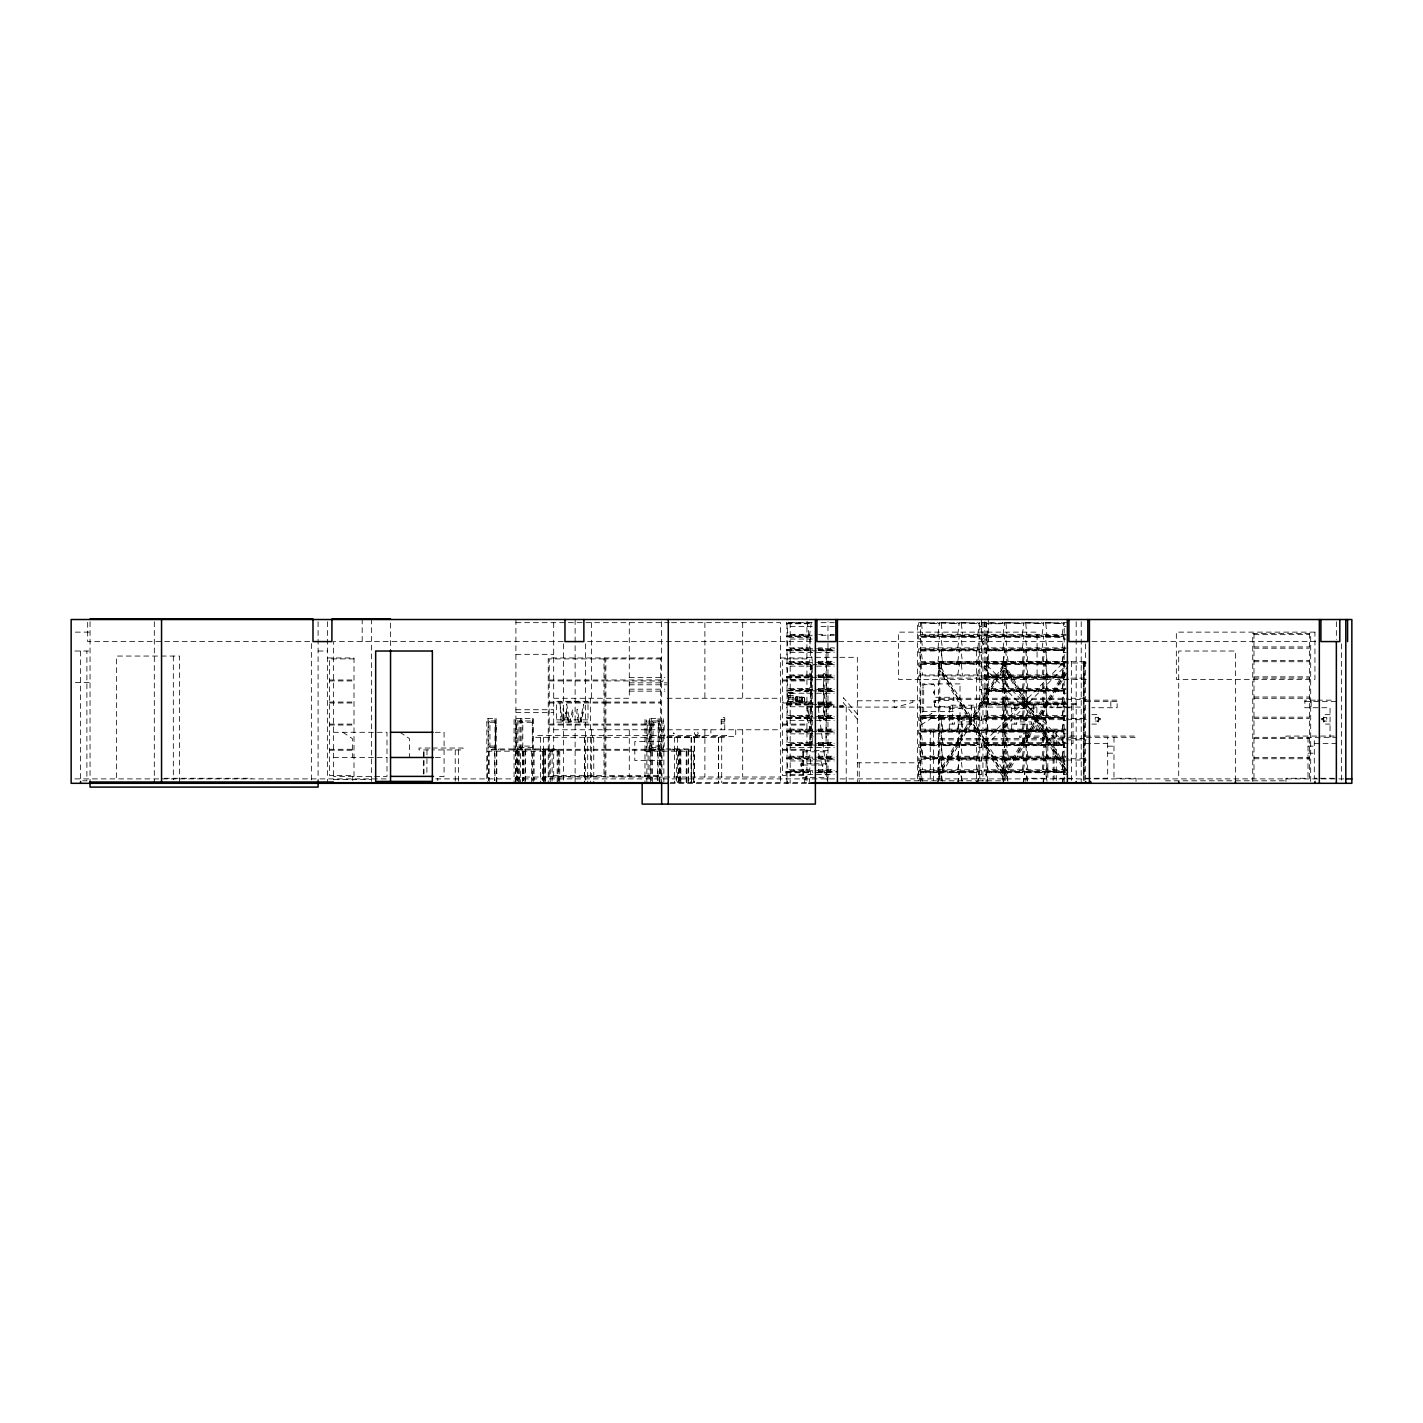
<?xml version="1.0" encoding="UTF-8"?>
<svg xmlns="http://www.w3.org/2000/svg" width="1423" height="1423" viewBox="0 0 1423 1423"><rect width="100%" height="100%" fill="white"/><g stroke="black" fill="none" stroke-linecap="round" stroke-linejoin="round"><path stroke-width="0.75" stroke-dasharray="5 3.75" d="M920.574 774.503L918.689 774.503L918.689 769.772L981.692 769.772L981.692 770.715L918.689 770.715M979.789 760.949L981.692 760.949L981.692 757.178L918.689 757.178M979.789 747.413L981.692 747.413L981.692 743.624L918.689 743.624M920.574 733.859L918.689 733.859L918.689 729.145L981.692 729.145L981.692 730.088L918.689 730.088M979.789 720.323L981.692 720.323L981.692 716.534L918.689 716.534M920.574 679.696L918.689 679.696L918.689 674.964L981.692 674.964L981.692 675.907L918.689 675.907M979.789 666.142L981.692 666.142L981.692 662.371L918.689 662.371M920.574 652.606L918.689 652.606L918.689 647.874L981.692 647.874L981.692 648.817L918.689 648.817M920.574 639.052L918.689 639.052L918.689 634.338L981.692 634.338L981.692 635.281L918.689 635.281M788.2 701.521L788.2 693.019L790.245 692.414L793.234 693.054L793.091 701.557L788.2 701.521L793.002 701.592M792.967 692.681L788.484 692.645M790.227 692.681L791.544 692.716L790.227 692.467M791.846 692.716C796.613 693.517 783.255 692.734 791.348 693.143M811.644 665.199L810.648 745.901L809.705 745.901L810.701 665.199L812.231 665.199L812.231 745.901L811.288 745.901L811.288 665.199M795.546 700.027L796.186 699.244L795.564 700.294M563.544 721.425L566.71 714.595L566.425 711.358L562.352 721.425L559.951 703.513L561.089 721.425L563.721 721.425L564.077 713.563L563.188 708.494L562.547 721.425M568.969 722.101L566.39 709.348L566.674 704.189L570.072 722.101L572.562 709.188L572.971 714.275L571.246 722.101M579.944 722.101L583.59 704.189L583.946 709.348L581.046 722.101M811.288 622.491L809.705 634.338L787.968 634.338L786.403 622.491M810.648 637.291L809.705 647.874L787.968 647.874L786.403 636.028L811.288 636.028L810.648 637.291L787.026 637.291M810.648 650.827L809.705 661.41L787.968 661.41L786.403 649.582L811.288 649.582L810.648 650.827L787.026 650.827M810.648 664.381L809.705 674.964L787.968 674.964L786.403 663.118L811.288 663.118L810.648 664.381L787.026 664.381M786.403 677.295L811.288 677.295L809.705 688.501L787.968 688.501L786.403 676.672L811.288 676.672M811.288 690.208L786.403 690.208L811.288 690.831L809.705 702.055L782.365 702.055M786.403 704.385L811.288 704.385L809.705 715.591L787.968 715.591L786.403 703.745L811.288 703.745M786.403 717.921L811.288 717.921L809.705 729.145L787.968 729.145L786.403 717.299L811.288 717.299M786.403 731.475L811.288 731.475L809.705 742.681L787.968 742.681L786.403 730.835L811.288 730.835M786.403 745.012L811.288 745.012L809.705 756.236L787.968 756.236L786.403 744.389L811.288 744.389M810.648 759.188L809.705 769.772L787.968 769.772L786.403 757.925L811.288 757.925L810.648 759.188L787.026 759.188M809.082 783.308L810.648 771.479L785.763 771.479L787.346 783.308M937.988 634.338L939.554 622.491M937.988 647.874L939.554 636.028L920.983 636.028L922.549 647.874M937.953 661.41L939.536 649.582L920.948 649.582L922.549 661.41M937.953 674.964L939.536 663.118M937.953 729.145L939.554 717.299L920.948 717.299L922.549 729.145M937.953 742.681L939.554 730.835L920.948 730.835L922.549 742.681M937.953 756.236L939.554 744.389L920.948 744.389L922.549 756.236L921.588 745.652L938.931 745.652M937.597 783.308L938.54 772.725L1003.215 664.594L1004.3 665.235L939.589 773.347L938.522 772.707L939.162 771.479M937.988 783.308L939.554 771.479L920.574 771.479M957.768 634.338L959.333 622.491M957.768 647.874L959.333 636.028L940.763 636.028L942.328 647.874M957.768 661.41L959.6 649.582L940.763 649.582L942.577 661.41M957.768 674.964L959.6 663.118M957.768 729.145L959.6 717.299L940.763 717.299L942.328 729.145M958.017 729.145L958.96 718.562M957.768 742.681L959.333 730.835M958.017 742.681L959.6 730.835L940.763 730.835L942.328 742.681M957.768 756.236L959.333 744.389M958.017 756.236L959.6 744.389L940.763 744.389L942.577 756.236M957.768 769.772L959.6 757.925L940.763 757.925L942.328 769.772M958.017 769.772L958.96 759.188L941.386 759.188M957.643 783.308L959.618 771.479L940.639 771.479L942.026 781.191M958.035 783.308L958.995 772.725L941.261 772.725M977.832 634.338L979.398 622.491M977.832 647.874L979.398 636.028L960.81 636.028L962.393 647.874M977.797 661.41L979.398 649.582L960.792 649.582L962.393 661.41M977.797 674.964L979.398 663.118L960.81 663.118M977.797 729.145L979.398 717.299L960.792 717.299L962.393 729.145L961.414 718.562M977.797 742.681L979.398 730.835L960.792 730.835L962.393 742.681M977.797 756.236L979.398 744.389L960.792 744.389L962.393 756.236M977.797 769.772L979.398 757.925L960.792 757.925L962.393 769.772M977.423 783.308L979.006 771.479M977.832 783.308L979.398 771.479L960.418 771.479L961.806 781.191M1003.108 634.338L1004.674 622.491M1003.108 647.874L1004.674 636.028L986.103 636.028M1003.108 661.41L1004.674 649.582M1003.482 661.41L1005.047 649.582L986.103 649.582M1003.108 674.964L1005.047 663.118M1003.482 674.964L1004.425 664.381L986.103 663.741L1005.047 663.741M1003.108 688.501L1004.674 676.672M1003.482 688.501L1005.047 676.672L986.103 676.672M1003.108 702.055L1004.674 690.208M1003.482 702.055L1005.047 690.208L986.103 690.208M1003.108 715.591L1004.674 703.745M1003.482 715.591L1005.047 703.745L986.103 703.745M1003.108 729.145L1004.674 717.299M1003.482 729.145L1005.047 717.299L986.103 717.299M1003.108 742.681L1004.674 730.835M1003.482 742.681L1005.047 730.835L986.103 730.835M1003.108 756.236L1004.674 744.389M1003.482 756.236L1005.047 744.389L986.103 744.389M1003.108 769.772L1004.674 757.925M1003.482 769.772L1005.047 757.925L986.103 757.925M1003.108 783.308L1004.051 772.725L1067.588 666.498M1003.5 783.308L1005.083 771.479L986.103 771.479M1022.408 634.338L1023.973 622.491M1022.408 647.874L1023.973 636.028L1005.385 636.028L1006.968 647.874M1022.408 661.41L1023.973 649.582M1023.528 661.41L1025.111 650.204M1022.408 674.964L1023.973 663.118M1022.408 688.501L1023.973 676.672M1023.528 674.964L1025.165 663.118M1022.408 702.055L1023.973 690.208M1023.528 688.501L1025.111 677.295M1022.408 715.591L1023.973 703.745M1023.528 702.055L1025.165 690.208M1022.408 729.145L1023.973 717.299M1023.528 715.591L1025.165 703.745M1022.408 742.681L1023.973 730.835M1023.528 729.145L1025.111 717.921M1022.408 756.236L1023.973 744.389M1023.528 742.681L1025.111 730.835M1022.408 769.772L1023.973 757.925M1023.528 756.236L1025.111 745.012M1023.528 769.772L1025.111 758.566M1023.155 783.308L1024.738 771.479M1023.564 783.308L1025.129 771.479L1006.15 771.479L1007.537 781.191M1042.187 634.338L1043.753 622.491M1042.187 647.874L1043.753 636.028L1025.165 636.028L1026.748 647.874M1042.187 661.41L1043.753 649.582M1042.187 674.964L1043.753 663.118M1043.308 661.41L1044.891 649.582L1005.385 649.582L1006.968 661.41M1042.187 688.501L1043.753 676.672M1043.308 674.964L1044.891 663.118M1042.187 702.055L1043.753 690.208M1043.308 688.501L1044.891 676.672L1005.385 676.672M1042.187 715.591L1043.753 703.745M1043.308 702.055L1044.891 690.208L1005.385 690.208M1042.187 729.145L1043.753 717.299M1043.308 715.591L1044.891 703.745L1005.385 703.745M1043.308 729.145L1044.891 717.299L1005.385 717.299M1042.187 742.681L1043.753 730.835M1043.308 742.681L1044.891 730.835L1005.385 730.835M1042.187 756.236L1043.753 744.389M1043.308 756.236L1044.891 744.389L1005.385 744.389M1042.187 769.772L1043.753 757.925M1043.308 769.772L1044.891 757.925L1005.385 757.925M1042.934 783.308L1044.518 771.479M1043.344 783.308L1044.909 771.479L1025.93 771.479L1027.317 781.191M1062.234 634.338L1063.817 622.491M1062.234 647.874L1063.817 636.028L1045.229 636.028L1046.812 647.874M1062.234 661.41L1063.817 649.582M1062.607 661.41L1064.191 650.204L1045.229 649.582L1064.191 649.582M1062.234 674.964L1064.191 663.741L1045.229 663.118M1062.607 674.964L1063.55 664.381L1045.229 663.741M1062.234 688.501L1063.817 676.672M1062.607 688.501L1064.191 677.295L1045.229 676.672L1064.191 676.672M1062.234 702.055L1063.817 690.208M1062.607 702.055L1064.191 690.831L1045.229 690.208L1064.191 690.208M1062.234 715.591L1063.817 703.745M1062.607 715.591L1064.191 704.385L1045.229 703.745L1064.191 703.745M1062.234 729.145L1063.817 717.299M1062.607 729.145L1064.191 717.921L1045.229 717.299L1064.191 717.299M1062.234 742.681L1063.817 730.835M1062.607 742.681L1064.191 731.475L1045.229 730.835L1064.191 730.835M1062.234 756.236L1063.817 744.389M1062.607 756.236L1064.191 745.012L1045.229 744.389L1064.191 744.389M1062.234 769.772L1063.817 757.925M1062.607 769.772L1064.191 758.566L1045.229 757.925L1064.191 757.925M1062.234 783.308L1063.817 771.479M1062.643 783.308L1064.208 772.102L1045.229 771.479L1064.208 771.479M578.503 722.101L576.724 714.275L577.169 709.188L579.606 722.101M568.613 722.101L565.927 715.271L566.194 712.034M580.033 722.101L582.79 712.034L581.135 722.101M519.093 747.413L532.309 747.413L532.469 746.079L520.569 746.079L519.093 747.413L519.093 720.945L532.309 720.945L532.469 722.279L520.569 722.279L519.093 720.945M660.539 679.909C662.478 685.939 665.235 675.64 660.539 679.909L605.878 679.998M795.991 698.373L796.418 699.138M495.542 747.413L496.111 722.279L495.542 720.945L488.694 720.945L488.694 747.413L495.542 747.413L495.542 720.945M658.671 747.413L659.24 746.079L653.086 746.079L651.823 747.413L658.671 747.413L658.671 720.945L651.823 720.945L651.823 747.413M534.497 749.921L534.923 748.978M1064.92 673.595L1004.158 776.318L1005.243 776.976L1068.246 670.429M1065.276 672.83L1005.118 773.347L939.34 664.594L938.255 665.235L1002.966 773.347L1004.674 771.479M795.866 698.231L795.795 699.102M515.339 747.413L516.282 746.079L516.282 722.279L515.339 720.945M521.867 747.413L522.81 746.079L522.81 722.279L521.867 720.945M646.238 747.413L647.18 746.079L647.18 722.279L646.238 720.945M649.35 747.413L650.293 746.079L650.293 722.279L649.35 720.945M663.243 747.413L664.185 746.079L664.185 722.279L663.243 720.945M497.979 749.921L498.85 748.978M661.108 749.921L661.98 748.978M488.694 747.413L489.957 746.079L489.957 722.279L488.694 720.945M802.785 763.777C799.975 760.789 799.975 768.687 802.785 765.681M937.668 622.491L936.725 623.434L922.869 622.491M937.668 636.028L936.725 636.97L922.869 636.028M957.448 622.491L956.505 623.434L942.649 622.491M937.668 649.582L936.708 650.524L922.833 649.582M957.448 636.028L956.505 636.97L942.649 636.028M977.512 622.491L976.569 623.434L962.713 622.491M937.668 663.118L936.708 664.061L922.833 663.118M956.505 650.524L957.448 649.582M957.697 649.582L943.591 650.524M958.711 650.827L959.333 649.582M977.512 636.028L976.569 636.97L962.713 636.028M956.505 664.061L957.448 663.118M957.697 663.118L943.591 664.061M958.711 664.381L959.333 663.118M1002.788 622.491L1001.845 623.434L987.989 622.491M977.512 649.582L976.534 650.524L962.677 649.582M1002.788 636.028L1001.845 636.97L987.989 636.028M977.512 663.118L976.534 664.061L962.677 663.118M1022.088 622.491L1021.145 623.434L1007.288 622.491M1001.845 650.524L1002.788 649.582M1003.162 649.582L1002.219 650.524L987.989 649.582M937.668 717.299L936.708 718.241L922.833 717.299M1022.088 636.028L1021.145 636.97L1007.288 636.028M1041.867 622.491L1040.925 623.434L1027.068 622.491M1001.845 664.061L1003.162 663.118M937.668 730.835L936.708 731.778L922.833 730.835M1021.145 650.524L1022.088 649.582M1023.226 649.582L1022.265 650.524L1007.288 649.582M956.505 718.241L957.697 717.299M1041.867 636.028L1040.925 636.97L1027.068 636.028M1001.845 677.615L1002.788 676.672M1003.162 676.672L1002.219 677.615L987.989 676.672M937.668 744.389L936.708 745.332L922.833 744.389M1061.932 622.491L1060.971 623.434L1047.115 622.491M1021.145 664.061L1022.088 663.118M1023.226 663.118L1022.265 664.061L1007.288 663.118M956.505 731.778L957.448 730.835M957.697 730.835L956.754 731.778L942.649 730.835M1040.925 650.524L1041.867 649.582M1043.006 649.582L1042.045 650.524L1027.068 649.582M1001.845 691.151L1002.788 690.208M1003.162 690.208L1002.219 691.151L987.989 690.208M977.512 717.299L976.534 718.241L962.677 717.299M937.668 757.925L936.708 758.868L922.833 757.925M939.554 758.566L937.953 769.772L938.931 759.188L921.588 759.188L920.948 757.925L939.554 757.925L920.948 758.566M1061.932 636.028L1060.971 636.97L1047.115 636.028M1021.145 677.615L1022.088 676.672M1023.226 676.672L1022.265 677.615L1007.288 676.672M956.505 745.332L957.448 744.389M957.697 744.389L943.591 745.332M1040.925 664.061L1041.867 663.118M1043.006 663.118L1042.045 664.061L1027.068 663.118M1001.845 704.705L1002.788 703.745M1003.162 703.745L1002.219 704.705L987.989 703.745M977.512 730.835L976.534 731.778L962.677 730.835M936.334 772.422L937.277 771.479M937.668 771.479L936.725 772.422L922.478 771.479M1060.971 650.524L1061.932 649.582M1062.287 649.582L1061.345 650.524L1047.115 649.582M1021.145 691.151L1022.088 690.208M1023.226 690.208L1022.265 691.151L1007.288 690.208M956.505 758.868L957.697 757.925M1040.925 677.615L1041.867 676.672M1043.006 676.672L1042.045 677.615L1027.068 676.672M1001.845 718.241L1002.788 717.299M1003.162 717.299L988.932 718.241M977.512 744.389L976.534 745.332L962.677 744.389M1060.971 664.061L1062.287 663.118M1021.145 704.705L1022.088 703.745M1023.226 703.745L1022.265 704.705L1007.288 703.745M956.381 772.422L957.732 771.479M985.534 745.901L1063.586 667.867L1063.568 665.199L1060.9 665.199L984.2 741.899L984.2 747.413L986.103 747.413M1040.925 691.151L1041.867 690.208M1043.006 690.208L1042.045 691.151L1027.068 690.208M1001.845 731.778L1002.788 730.835M1003.162 730.835L1002.219 731.778L987.989 730.835M976.534 758.868L977.512 757.925M1060.971 677.615L1061.932 676.672M1062.287 676.672L1061.345 677.615L1047.115 676.672M1021.145 718.241L1022.088 717.299M1023.226 717.299L1022.265 718.241L1007.288 717.299M1040.925 704.705L1041.867 703.745M1043.006 703.745L1042.045 704.705L1027.068 703.745M1001.845 745.332L1002.788 744.389M1003.162 744.389L1002.219 745.332L987.989 744.389M976.16 772.422L977.121 771.479M977.512 771.479L976.569 772.422L962.304 771.479M1060.971 691.151L1061.932 690.208M1062.287 690.208L1061.345 691.151L1047.115 690.208M1021.145 731.778L1022.088 730.835M1023.226 730.835L1022.265 731.778L1007.288 730.835M1040.925 718.241L1041.867 717.299M1043.006 717.299L1042.045 718.241L1027.068 717.299M1001.845 758.868L1002.788 757.925M1002.219 758.868L1003.162 757.925M1060.971 704.705L1061.932 703.745M1061.345 704.705L1062.287 703.745M1021.145 745.332L1022.088 744.389M1023.226 744.389L1022.265 745.332L1007.288 744.389M1040.925 731.778L1041.867 730.835M1043.006 730.835L1042.045 731.778L1027.068 730.835M1001.845 772.422L1002.788 771.479M1003.179 771.479L1002.237 772.422L987.989 771.479M1060.971 718.241L1061.932 717.299M1062.287 717.299L1048.057 718.241M1021.145 758.868L1022.088 757.925M1022.265 758.868L1023.226 757.925M1040.925 745.332L1041.867 744.389M1043.006 744.389L1042.045 745.332L1027.068 744.389M1060.971 731.778L1061.932 730.835M1062.287 730.835L1048.057 731.778M1021.91 772.422L1022.852 771.479M1023.244 771.479L1022.301 772.422L1008.035 771.479M1040.925 758.868L1041.867 757.925M1042.045 758.868L1043.006 757.925M1060.971 745.332L1061.932 744.389M1062.287 744.389L1061.345 745.332L1047.115 744.389M1041.689 772.422L1042.632 771.479M1043.023 771.479L1042.081 772.422L1027.815 771.479M1060.971 758.868L1061.932 757.925M1061.345 758.868L1062.287 757.925M1060.971 772.422L1061.932 771.479M1062.323 771.479L1061.38 772.422L1047.115 771.479M519.11 748.978L517.847 749.921L517.83 718.437M524.393 749.921L525.656 748.978M648.746 749.921L650.009 748.978L689.693 748.978L690.955 749.921M651.876 749.921L653.139 748.978M824.824 719.291L827.973 717.05M920.379 720.607L931.834 713.368L931.834 718.064L920.379 725.321M491.131 749.921L492.696 748.978L554.561 748.978L556.322 749.921M654.26 749.921L655.825 748.978M521.263 749.921L523.024 748.978M809.385 622.491L807.499 623.434L788.289 622.491M809.385 636.028L807.499 636.97L788.289 636.028M809.385 649.582L807.499 650.524L788.289 649.582M809.385 663.118L807.499 664.061L788.289 663.118M809.385 676.672L807.499 677.615L788.289 676.672M809.385 690.208L807.499 691.151L788.289 690.208M809.385 703.745L807.499 704.705L788.289 703.745M807.499 718.241L809.385 717.299M809.385 730.835L807.499 731.778L788.289 730.835M809.385 744.389L807.499 745.332L788.289 744.389M809.385 757.925L807.499 758.868L788.289 757.925M808.762 771.479L806.877 772.422L787.666 771.479M790.583 692.663L789.587 692.734M790.726 692.788L789.676 692.627M813.245 783.13L806.93 783.308L806.93 621.709M515.891 622.669L669.308 622.669M671.531 622.669L780.48 622.669L780.48 783.308M812.231 622.669L787.026 622.669L787.026 783.308M821.053 622.669L834.269 622.669M986.103 622.669L979.789 622.669L979.789 783.308M1067.357 622.669L1064.208 622.669L1064.208 783.308M786.403 623.114L811.288 623.114M920.983 622.491L939.554 623.114M940.763 622.491L959.333 623.114M960.81 622.491L979.398 623.114M1004.674 623.114L986.103 623.114L987.669 634.338M1005.385 622.491L1023.973 623.114M1025.165 622.491L1043.753 623.114M1045.229 622.491L1063.817 623.114M787.026 623.754L810.648 623.754M920.983 623.114L938.931 623.754M940.763 623.114L958.711 623.754M960.81 623.114L978.775 623.754M986.726 623.754L1004.051 623.754M1005.385 623.114L1023.35 623.754M1025.165 623.114L1043.13 623.754M1045.229 623.114L1063.177 623.754M790.174 626.458L812.231 626.458M821.053 626.458L834.269 626.458M920.574 626.458L918.689 626.458L918.689 622.669M979.789 626.458L981.692 626.458L981.692 622.669M986.103 626.458L984.2 626.458L984.2 622.669M1064.208 626.458L1066.094 626.458M75.348 632.132L90.04 632.132M818.527 634.338L822.298 634.338L822.298 635.281M834.269 634.338L830.498 634.338L830.498 635.281M1066.094 634.338L984.2 634.338L984.2 639.052L986.103 639.052M1253.983 634.64L1309.427 634.64M790.174 635.281L812.231 635.281M821.053 635.281L834.269 635.281M984.2 635.281L1066.094 635.281M786.403 636.668L811.288 636.668M920.983 636.668L939.554 636.668M940.763 636.668L959.333 636.668M960.81 636.668L979.398 636.668M1004.674 636.668L986.103 636.668L987.669 647.874M1005.385 636.668L1023.973 636.668M1025.165 636.668L1043.753 636.668M1045.229 636.668L1063.817 636.668M921.606 637.291L938.931 637.291M941.386 637.291L958.711 637.291M961.45 637.291L978.775 637.291M986.726 637.291L1004.051 637.291M1006.025 637.291L1023.35 637.291M1025.805 637.291L1043.13 637.291M1045.852 637.291L1063.177 637.291M790.174 639.052L812.231 639.052M979.789 639.052L981.692 639.052L981.692 634.338M1064.208 639.052L1066.094 639.052M563.188 641.577L333.462 641.577L333.462 779.857M587.628 641.577L812.053 641.577M838.716 641.577L1065.382 641.577M1092.046 641.577L1316.471 641.577M1253.983 646.931L1309.427 646.931M834.269 647.874L830.498 647.874L830.498 648.817M1066.094 647.874L984.2 647.874L984.2 652.606L986.103 652.606M1253.983 648.194L1309.427 648.194M790.174 648.817L834.269 648.817M984.2 648.817L1066.094 648.817M818.332 649.582L835.212 649.582M786.403 650.204L811.288 650.204M818.456 650.204L835.034 650.204M920.948 650.204L939.554 650.204M940.763 650.204L959.6 650.204M960.792 650.204L979.38 649.582M1005.047 650.204L986.103 650.204L987.669 661.41M1005.385 650.204L1044.891 650.204M818.172 650.524L833.327 650.524M74.921 651.023L90.04 651.023M318.094 651.023L327.539 651.023M834.34 650.827L812.853 650.827L812.231 649.582M978.775 650.827L919.952 651.023L919.952 780.8M986.726 650.827L1004.425 650.827M1006.025 650.827L1024.471 650.827M1025.111 649.582L1025.805 650.827L1044.251 650.827M1045.229 650.204L1063.55 650.827M790.174 652.606L834.269 652.606M979.789 652.606L981.692 652.606L981.692 647.874M1064.208 652.606L1066.094 652.606M515.891 654.331L553.689 654.331M806.93 657.319L837.613 657.319M839.801 657.319L857.34 657.319L857.34 782.686M327.539 657.96L354.007 657.96L354.007 776.389M661.642 657.96L548.246 657.96L548.246 782.686M780.48 657.96L806.93 657.96M354.007 658.902L329.424 658.902L329.424 775.446L354.007 775.446M806.93 658.902L782.365 658.902L782.365 775.446L806.93 775.446M1253.983 660.468L1309.427 660.468M818.154 661.41L834.269 661.41M1066.094 661.41L984.2 661.41L984.2 667.867L1062.252 745.901L1063.586 741.899L986.886 665.199L984.2 665.199M1068.282 661.731L938.522 661.731L938.522 780.48M1070.968 661.731L1088.453 661.731M1253.983 661.731L1309.427 661.731M790.174 662.371L834.269 662.371M984.2 662.371L1066.094 662.371M818.332 663.118L835.212 663.118M1086.318 662.993L920.948 663.118L922.549 674.964M786.403 663.741L811.288 663.741M818.456 663.741L835.034 663.741M920.948 663.741L939.554 663.741M940.763 663.118L959.6 663.741M1044.891 663.741L1005.385 663.741L1006.968 674.964M818.172 664.061L833.327 664.061M1002.219 664.061L987.989 663.118M1061.345 664.061L1047.115 663.118M834.34 664.381L812.853 664.381L812.231 663.118M921.588 664.381L938.931 664.381M958.96 664.381L941.386 664.381L942.328 674.964M960.792 663.741L978.775 664.381M1006.025 664.381L1024.471 664.381M1025.165 663.741L1044.251 664.381M1083.721 664.594L1083.721 776.976M790.174 666.142L834.269 666.142M920.574 666.142L918.689 666.142L918.689 661.41L981.692 661.41L981.692 666.142M984.2 666.142L986.103 666.142M1064.208 666.142L1066.094 666.142M812.231 667.867L810.736 667.867L810.736 665.199M818.154 674.964L834.269 674.964M1066.094 674.964L984.2 674.964L984.2 679.696L986.103 679.696M823.561 675.516L824.202 718.046M790.174 675.907L834.269 675.907M984.2 675.907L1066.094 675.907M818.332 676.672L835.212 676.672M1253.983 676.85L1309.427 676.85M818.456 677.295L835.034 677.295M1005.047 677.295L986.103 677.295L987.669 688.501M1044.891 677.295L1005.385 677.295L1006.968 688.501M629.286 677.526L664.861 677.526M818.172 677.615L833.327 677.615M787.026 677.917L810.648 677.917M834.34 677.917L812.231 677.295M986.726 677.917L1004.425 677.917M1006.025 677.917L1024.471 677.917M1025.111 676.672L1025.805 677.917L1044.251 677.917M1045.229 677.295L1063.55 677.917M939.767 678.113L1002.77 678.113M1005.296 678.113L1068.299 678.113M1070.968 678.113L1088.453 678.113M1253.983 678.113L1309.427 678.113M1086.318 679.376L898.482 679.376L898.482 632.132L1037.082 632.132L1037.082 679.376M790.174 679.696L834.269 679.696M979.789 679.696L981.692 679.696L981.692 674.964M1064.208 679.696L1066.094 679.696M329.424 679.998L354.007 679.998M549.189 679.998L603.992 679.998M782.365 679.998L806.93 679.998M329.424 680.941L354.007 680.941M549.189 680.941L603.992 680.941M605.878 680.941L660.699 680.941M782.365 680.941L806.93 680.941M75.348 682.524L90.04 682.524M629.286 682.862L667.085 682.862M629.286 684.801L667.085 684.801M922.211 687.932L923.705 687.932M818.154 688.501L834.269 688.501M1066.094 688.501L984.2 688.501L984.2 693.232L986.103 693.232M629.286 689.177L664.861 689.177M790.174 689.444L834.269 689.444M979.789 689.444L981.692 689.444L981.692 693.232L979.789 693.232M984.2 689.444L1066.094 689.444M818.332 690.208L835.212 690.208M818.456 690.831L835.034 690.831M1005.047 690.831L986.103 690.831L987.669 702.055M1044.891 690.831L1005.385 690.831L1006.968 702.055M629.286 691.151L664.861 691.151M818.172 691.151L833.327 691.151M933.737 691.436L933.737 693.286L934.413 691.56M786.403 690.831L810.648 691.471M834.34 691.471L812.231 690.831M986.726 691.471L1004.425 691.471M1006.025 691.471L1024.471 691.471M1025.165 690.831L1044.251 691.471M1045.229 690.831L1063.55 691.471M790.174 693.232L834.269 693.232M1064.208 693.232L1066.094 693.232M1253.983 697.003L1309.427 697.003M553.689 698.266L629.286 698.266L629.286 622.669M667.085 698.266L780.48 698.266M939.767 698.266L1002.77 698.266M1005.296 698.266L1068.299 698.266M1070.968 698.266L1088.453 698.266M1253.983 698.266L1309.427 698.266M939.767 699.529L1002.77 699.529M1005.296 699.529L1086.318 699.529M1085.624 700.169L1117.126 700.169L1117.126 707.729L1091.921 707.729M1315.35 700.169L1304.855 700.169L1304.855 707.729L1330.043 707.729L1330.043 737.327M1317.449 700.169L1334.258 700.169M857.393 700.792L920.379 700.792L920.379 762.799L857.393 762.799M933.79 702.5L935.231 702.624L935.231 700.934L933.79 701.023L933.79 702.482M1085.624 701.414L1117.126 701.414M1304.855 701.414L1336.357 701.414M329.424 702.055L354.007 702.055M549.189 702.055L603.992 702.055M605.878 702.055L660.699 702.055M818.154 702.055L834.269 702.055M1066.094 702.055L984.2 702.055L984.2 706.769L986.103 706.769M329.424 702.998L354.007 702.998M549.189 702.998L603.992 702.998M605.878 702.998L660.699 702.998M782.365 702.998L834.269 702.998M979.789 702.998L981.692 702.998L981.692 706.769L979.789 706.769M984.2 702.998L1066.094 702.998M1076.179 703.318L1050.974 703.318L1050.974 707.729L1069.883 707.729M818.332 703.745L835.212 703.745M818.456 704.385L835.034 704.385M1005.047 704.385L986.103 704.385L987.669 715.591M1044.891 704.385L1005.385 704.385L1006.968 715.591M818.172 704.705L833.327 704.705M934.413 704.652L934.786 705.648M1076.179 704.563L1048.057 704.705L1047.115 703.745M787.026 705.008L810.648 705.008M834.34 705.008L812.231 704.385M986.726 705.008L1004.425 705.008M1006.025 705.008L1024.471 705.008M1025.165 704.385L1044.251 705.008M1045.229 704.385L1063.55 705.008M818.172 705.897L825.287 705.897L825.287 707.089M826.781 705.897L833.842 705.897L833.842 707.089M839.25 705.897L843.59 705.897L843.59 707.089M790.174 706.769L834.269 706.769M1064.208 706.769L1066.094 706.769M806.93 707.089L837.898 707.089M839.25 707.089L1081.213 707.089M806.93 708.28L807.89 708.28L807.89 718.206L788.289 717.299M949.301 708.352L974.506 708.352M1011.7 708.352L1036.887 708.352M515.891 709.721L553.689 709.721M807.89 710.415L808.94 715.449L807.89 715.449M922.211 711.411L953.054 711.411L953.054 710.415L950.582 710.415L950.582 706.715L934.413 706.715L934.413 700.418L953.926 700.418L953.926 697.27L934.413 697.27L934.413 684.676L923.705 684.676L923.705 711.411M515.891 712.461L553.689 712.461M1091.921 714.648L1098.236 714.648L1098.236 724.094L1091.921 724.094M1330.043 714.648L1323.746 714.648L1323.746 724.094L1330.043 724.094M565.909 715.271L569.734 722.101M818.154 715.591L834.269 715.591M1066.094 715.591L984.2 715.591L984.2 720.323L986.103 720.323M790.174 716.534L834.269 716.534M984.2 716.534L1066.094 716.534M1253.983 717.174L1309.427 717.174M818.332 717.299L835.212 717.299M1098.236 717.494L1095.212 717.494L1095.212 721.123L1098.236 721.123L1095.212 721.034M1323.746 717.423L1326.77 717.494L1326.77 721.123L1323.746 721.123L1326.77 721.07M818.456 717.921L835.034 717.921M920.948 717.921L939.554 717.921M940.763 717.921L959.6 717.921M960.792 717.921L979.38 717.299M1005.047 717.921L986.103 717.921L987.669 729.145M1044.891 717.921L1005.385 717.921L1006.968 729.145M818.172 718.241L833.327 718.241M956.754 718.241L942.649 717.299M787.026 718.562L810.648 718.562M834.34 718.562L812.231 717.921M921.588 718.562L938.931 718.562M939.767 718.437L1004.425 718.562M1005.296 718.437L1068.299 718.437M1070.968 718.437L1088.453 718.437M1098.236 718.704L1100.246 718.722L1100.246 719.825L1098.236 719.842M1253.983 718.437L1309.427 718.437M1323.746 718.704L1321.736 718.704L1321.736 719.825L1323.746 719.842M1098.236 718.775L1100.246 718.775M1321.736 718.775L1323.746 718.775M721.194 719.522L724.752 719.522M556.5 719.842L588.001 719.842M939.767 719.682L1002.77 719.682M1005.296 719.682L1086.318 719.682M790.174 720.323L834.269 720.323M920.574 720.323L918.689 720.323L918.689 715.591L981.692 715.591L981.692 720.323M1064.208 720.323L1066.094 720.323M721.194 721.212L724.752 721.212M489.957 722.279L496.111 722.279M651.823 720.945L653.086 722.279L659.24 722.279L658.671 720.945M721.194 723.08L724.752 723.08M329.424 724.094L354.007 724.094M549.189 724.094L603.992 724.094M605.878 724.094L660.699 724.094M782.365 724.094L806.93 724.094M949.301 724.094L974.506 724.094M1011.7 724.094L1036.887 724.094M329.424 725.036L354.007 725.036M549.189 725.036L603.992 725.036M605.878 725.036L660.699 725.036M782.365 725.036L806.93 725.036M818.154 729.145L834.269 729.145M1066.094 729.145L984.2 729.145L984.2 733.859L986.103 733.859M553.689 729.768L780.48 729.768M790.174 730.088L834.269 730.088M984.2 730.088L1066.094 730.088M818.332 730.835L835.212 730.835M818.456 731.475L835.034 731.475M920.948 731.475L939.554 731.475M940.763 731.475L959.6 731.475M960.792 731.475L979.38 730.835M1005.047 731.475L986.103 731.475L987.669 742.681M1044.891 731.475L1005.385 731.475L1006.968 742.681M818.172 731.778L833.327 731.778M333.462 732.294L387.003 732.294L387.003 776.389L333.462 776.389M435.26 732.294L444.083 732.294L444.083 776.389L437.786 776.389L437.786 780.587M787.026 732.098L810.648 732.098M834.34 732.098L812.231 731.475M921.588 732.098L1063.55 732.098M790.174 733.859L834.269 733.859M979.789 733.859L981.692 733.859L981.692 729.145M1064.208 733.859L1066.094 733.859M1065.489 736.065L1019.491 736.065L1019.491 737.327L1076.179 737.327M1069.883 736.065L1076.179 736.065M1085.624 736.065L1136.016 736.065L1136.016 737.327L1085.624 737.327M1334.258 736.065L1285.947 736.065L1285.947 737.327M667.085 736.456L704.883 736.456M1253.983 737.327L1336.357 737.327M667.085 737.541L704.883 737.541M939.767 738.59L1002.77 738.59M1005.296 738.59L1068.299 738.59M1070.968 738.59L1088.453 738.59M1253.983 738.59L1309.427 738.59M939.767 739.853L1002.77 739.853M1005.296 739.853L1086.318 739.853M826.087 740.956L826.71 650.88M662.104 741.525L634.8 741.525L634.8 760.576L662.104 760.576M811.288 741.899L812.231 741.899M818.154 742.681L834.269 742.681M984.2 742.681L1066.094 742.681M822.298 742.859L826.087 742.859L826.087 648.995M827.973 743.482L821.676 743.482L821.676 742.219L822.298 743.624M790.174 743.624L834.269 743.624M984.2 743.624L1073.031 743.624L1073.031 704.563M1085.624 743.624L1107.681 743.624M1314.301 743.624L1336.357 743.624M818.332 744.389L835.212 744.389M810.63 744.567L810.63 741.899L809.687 741.899L810.648 745.901M811.288 744.567L812.231 744.567M818.456 745.012L835.034 745.012M920.948 745.012L939.554 745.012M940.763 745.012L959.6 745.012M960.792 745.012L979.38 744.389M1005.047 745.012L986.103 745.012L987.669 756.236M1044.891 745.012L1005.385 745.012L1006.968 756.236M818.172 745.332L833.327 745.332M787.026 745.652L810.648 745.652M834.34 745.652L812.231 745.012M958.96 745.652L941.386 745.652L942.328 756.236M961.414 745.652L978.775 745.652M986.726 745.652L1004.425 745.652M1006.025 745.652L1024.471 745.652M1025.111 744.389L1025.805 745.652L1044.251 745.652M1045.229 745.012L1063.55 745.652M489.957 746.079L496.111 746.079M1107.681 746.168L1113.978 746.168M1308.004 746.168L1314.301 746.168M790.174 747.413L834.269 747.413M920.574 747.413L918.689 747.413L918.689 742.681L981.692 742.681L981.692 747.413M1064.208 747.413L1066.094 747.413M430.031 748.036L419.002 748.036L419.002 749.921L430.031 749.921M432.236 748.036L463.098 748.036L463.098 749.921L432.236 749.921M329.424 749.298L354.007 749.298M549.189 749.298L603.992 749.298M605.878 749.298L660.699 749.298M782.365 749.298L806.93 749.298M329.424 750.241L354.007 750.241M549.189 750.241L603.992 750.241M605.878 750.241L660.699 750.241M782.365 750.241L806.93 750.241M827.973 750.561L802.785 750.561L802.785 778.897M644.975 751.184L693.463 751.184M802.785 751.824L826.71 751.824L826.71 777.652L802.785 777.652M1107.681 753.194L1113.978 753.194M1308.004 753.194L1314.301 753.194M818.154 756.236L834.269 756.236M1066.094 756.236L984.2 756.236L984.2 760.949L986.103 760.949M790.174 757.178L834.269 757.178M984.2 757.178L1066.094 757.178M333.462 757.481L387.003 757.481M435.42 757.481L444.083 757.481M1253.983 757.481L1309.427 757.481M818.332 757.925L835.212 757.925M786.403 758.566L811.288 758.566M818.456 758.566L835.034 758.566M940.763 758.566L959.6 758.566M960.792 758.566L979.38 757.925M1005.047 758.566L986.103 758.566L988.042 769.772M1044.891 758.566L1005.385 758.566L1006.968 769.772M818.172 758.868L833.327 758.868M939.767 758.744L1002.77 758.744M1005.296 758.744L1068.299 758.744M1070.968 758.744L1088.453 758.744M1253.983 758.744L1309.427 758.744M834.34 759.188L812.853 759.188L812.231 757.925M961.414 759.188L978.775 759.188M1004.425 759.188L986.726 759.188L987.669 769.772M1006.025 759.188L1024.471 759.188M1025.111 757.925L1025.805 759.188L1044.251 759.188M1045.229 758.566L1063.55 759.188M939.767 760.007L1002.77 760.007M1005.296 760.007L1086.318 760.007M790.174 760.949L834.269 760.949M920.574 760.949L918.689 760.949L918.689 756.236L981.692 756.236L981.692 760.949M1064.208 760.949L1066.094 760.949M812.088 763.777L803.728 763.777L803.728 765.04L816.268 765.04M814.169 763.777L826.71 763.777M818.35 765.04L826.71 765.04M818.154 769.772L834.269 769.772M1066.094 769.772L984.2 769.772L984.2 774.503L986.103 774.503M790.174 770.715L834.269 770.715M984.2 770.715L1066.094 770.715M818.332 771.479L837.115 771.479M785.763 772.102L810.648 772.102M818.456 772.102L837.115 772.102M939.554 772.102L920.574 772.102L921.962 781.191M940.639 772.102L959.618 772.102M960.418 772.102L979.398 772.102M1005.083 772.102L986.103 772.102L987.473 781.191M1006.15 772.102L1025.129 772.102M1025.93 772.102L1044.909 772.102M816.002 772.422L833.327 772.422M956.79 772.422L942.524 771.479M786.403 772.725L810.025 772.725M817.158 772.725L834.34 772.725M921.215 772.725L938.931 772.725M961.041 772.725L978.775 772.725M986.726 772.725L1004.442 772.725M1006.79 772.725L1024.507 772.725M1026.57 772.725L1044.286 772.725M1045.229 772.102L1063.586 772.725M790.174 774.503L834.269 774.503M979.789 774.503L981.692 774.503L981.692 769.772M1064.208 774.503L1066.094 774.503M548.246 776.389L661.642 776.389M806.93 776.389L805.685 776.389L805.685 782.686M515.891 777.011L780.48 777.011M164.285 778.274L251.942 778.274M1065.151 778.274L1054.123 778.274L1054.123 737.327M1067.357 778.274L1076.179 778.274M1085.624 778.274L1107.681 778.274L1107.681 737.327M1334.151 778.274L1314.301 778.274L1314.301 737.327M74.921 778.897L387.216 778.897M435.794 778.897L838.236 778.897M840.121 778.897L1345.802 778.897M334.156 779.537L371.634 779.537M82.694 780.8L86.892 780.8L86.892 651.023M905.313 780.8L976.64 780.8M978.117 780.8L1004.193 780.8M1165.473 780.8L1285.307 780.8M670.429 782.686L813.582 782.686M670.055 783.308L813.582 783.308M791.028 692.699L791.988 692.948M802.91 702.055L796.062 701.699M796.649 696.701A2.526 1.494 -86.4 0 1 797.485 700.739A2.526 1.494 -86.4 0 1 794.941 700.169A2.526 1.494 -86.4 0 1 796.649 696.701L803.497 697.217A2.437 1.441 -86.4 0 1 804.297 701.112A2.437 1.441 -86.4 0 1 801.825 700.561A2.437 1.441 -86.4 0 1 803.497 697.217M683.894 748.978L685.441 749.921M520.765 748.978L522.33 749.921M399.988 732.294L409.433 738.59L409.433 757.481M342.907 732.294L352.353 738.59L352.353 757.481M824.824 674.253L827.973 676.512M675.818 748.978L677.081 749.921M672.688 748.978L673.951 749.921M548.335 748.978L549.58 749.921M541.789 748.978L543.052 749.921M1047.488 649.582L1048.431 650.524M1047.488 663.118L1048.431 664.061M1028.189 649.582L1029.131 650.524M1047.488 676.672L1048.431 677.615M1028.189 663.118L1029.131 664.061M1008.409 649.582L1009.352 650.524M1047.488 690.208L1048.431 691.151M1028.189 676.672L1029.131 677.615M1008.409 663.118L1009.352 664.061M1047.488 703.745L1048.431 704.705M988.362 649.582L989.305 650.524M1028.189 690.208L1029.131 691.151M1008.409 676.672L1009.352 677.615M1047.115 717.299L1048.431 718.241M1045.229 717.921L1047.168 729.145M988.362 663.118L989.305 664.061M1028.189 703.745L1029.131 704.705M1008.409 690.208L1009.352 691.151M1047.488 730.835L1048.431 731.778M1045.229 731.475L1046.812 742.681M988.362 676.672L989.305 677.615M1028.189 717.299L1029.131 718.241M1008.409 703.745L1009.352 704.705M1047.488 744.389L1048.431 745.332M988.362 690.208L989.305 691.151M1028.189 730.835L1029.131 731.778M1025.165 731.475L1026.748 742.681M942.649 649.582L943.84 650.524M1008.409 717.299L1009.352 718.241M1047.488 757.925L1048.431 758.868M1047.115 757.925L1048.057 758.868M988.362 703.745L989.305 704.705M1028.189 744.389L1029.131 745.332M942.649 663.118L943.84 664.061M1008.409 730.835L1009.352 731.778M940.763 663.741L942.577 674.964M1047.524 771.479L1048.466 772.422M987.989 717.299L989.305 718.241M1028.189 757.925L1029.131 758.868M1027.068 757.925L1028.011 758.868M1008.409 744.389L1009.352 745.332M988.362 730.835L989.305 731.778M1028.224 771.479L1029.167 772.422M1008.409 757.925L1009.352 758.868M1007.288 757.925L1008.231 758.868M988.362 744.389L989.305 745.332M984.2 744.567L985.552 745.901M1008.445 771.479L1009.387 772.422M987.989 757.925L989.305 758.868M942.898 717.299L943.84 718.241M988.38 771.479L989.323 772.422M942.898 730.835L943.84 731.778M962.677 757.925L963.656 758.868M942.649 744.389L943.84 745.332M962.713 771.479L963.656 772.422M942.898 757.925L943.84 758.868M942.649 757.925L943.591 758.868M942.933 771.479L943.876 772.422M922.869 771.479L923.812 772.422M812.853 772.725L812.231 771.479M677.722 748.978L678.593 749.921M514.592 748.978L515.482 749.921L515.339 718.437L514.077 718.437L514.077 782.686M857.393 714.15L843.359 697.697L843.359 702.749L857.393 719.22M1065.009 765.112L1004.851 664.594L1003.766 665.235L1067.339 771.462M1064.92 768.722L1005.296 667.885L1004.211 668.525L1067.214 775.073M542.661 748.978L543.088 749.921M806.93 718.206L813.049 736.918M818.474 753.567L827.297 780.604M807.215 621.726L812.907 665.822M818.314 707.729L827.973 782.686L827.973 621.726M566.247 712.034L566.55 715.271M1045.852 623.754L1046.812 634.338M1047.168 661.41L1045.603 649.582M1045.852 650.827L1046.812 661.41M1047.168 674.964L1045.603 663.118M1045.852 664.381L1046.812 674.964M1047.168 688.501L1045.603 676.672M1045.852 677.917L1046.812 688.501M1047.168 702.055L1045.603 690.208M1045.852 691.471L1046.812 702.055M1047.168 715.591L1045.603 703.745M1045.852 705.008L1046.812 715.591M1045.852 718.562L1046.812 729.145M1047.168 742.681L1045.603 730.835M1047.168 756.236L1045.603 744.389M1045.852 745.652L1046.812 756.236M1047.168 769.772L1045.603 757.925M1045.852 759.188L1046.812 769.772M1047.008 781.191L1045.62 771.479M1045.852 772.725L1046.617 781.191M1025.805 623.754L1026.748 634.338M1027.886 661.41L1026.303 649.582M1025.805 650.827L1026.748 661.41M1027.886 674.964L1026.303 663.118M1025.805 664.381L1026.748 674.964M1027.886 688.501L1026.303 676.672M1025.805 677.917L1026.748 688.501M1027.886 702.055L1026.303 690.208M1025.805 691.471L1026.748 702.055M1027.886 715.591L1026.303 703.745M1025.805 705.008L1026.748 715.591M1027.886 729.145L1026.303 717.299M1026.748 729.145L1025.165 717.299M1027.886 742.681L1026.303 730.835M1027.886 756.236L1026.303 744.389M1025.805 745.652L1026.748 756.236M1027.886 769.772L1026.303 757.925M1025.805 759.188L1026.748 769.772M1027.708 781.191L1026.339 771.479M1006.025 623.754L1006.968 634.338M1008.107 661.41L1006.523 649.582M1008.107 674.964L1006.523 663.118M1008.107 688.501L1006.523 676.672M1008.107 702.055L1006.523 690.208M1008.107 715.591L1006.523 703.745M1008.107 729.145L1006.523 717.299M1008.107 742.681L1006.523 730.835M1008.107 756.236L1006.523 744.389M1008.107 769.772L1006.523 757.925M1007.929 781.191L1006.541 771.479M988.042 661.41L986.459 649.582M988.042 674.964L986.459 663.118M986.726 664.381L987.669 674.964M988.042 688.501L986.459 676.672M988.042 702.055L986.459 690.208M988.042 715.591L986.459 703.745M988.042 729.145L986.459 717.299M988.042 742.681L986.459 730.835M988.042 756.236L986.459 744.389M987.882 781.191L986.495 771.479M961.45 623.754L962.393 634.338M961.414 664.381L962.393 674.964M962.197 781.191L960.81 771.479M941.386 623.754L942.328 634.338M941.386 650.827L942.328 661.41M942.577 729.145L941.012 717.299M942.577 742.681L941.012 730.835M942.577 769.772L941.012 757.925M942.417 781.191L941.03 771.479M921.606 623.754L922.549 634.338M921.588 759.188L922.549 769.772M922.371 781.191L920.983 771.479M787.026 691.471L787.968 702.055M809.687 744.567L809.705 745.901M1341.391 643.872L1341.391 781.102M1336.357 621.744L1336.357 639.478M1311.152 701.414L1311.152 707.729M1310.69 781.423L1310.69 633.377L1252.738 633.377L1252.738 781.423M1309.427 633.377L1309.427 781.423M1308.004 737.327L1308.004 778.274L1285.947 778.274L1285.947 781.423M1253.983 633.377L1253.983 781.423M1235.413 780.8L1235.413 651.023L1178.706 651.023L1178.706 778.594M1136.016 781.423L1136.016 778.274L1113.978 778.274L1113.978 737.327M1110.829 701.414L1110.829 707.729M1085.624 643.925L1085.624 779.199M1084.184 661.731L1084.184 782.686M1084.024 664.594L1084.024 776.976M1083.721 661.731L1083.721 782.686M1081.213 621.709L1081.213 782.686M1076.179 621.744L1076.179 779.199M1071.448 661.731L1071.448 780.48M1057.289 704.563L1057.289 707.729M1056.257 780.498L1056.257 730.39L930.268 730.39L930.268 782.686M1053.109 732.294L1053.109 780.498M1047.826 737.327L1047.826 778.274L1025.787 778.274L1025.787 781.423M1036.887 730.39L1036.887 705.203L1011.7 705.203L1011.7 730.39M1033.738 705.203L1033.738 724.094M1031.639 724.094L1031.639 721.923L1016.68 721.923L1016.68 724.094M1026.57 715.698L1026.57 721.923M1025.396 715.698L1025.396 720.429L1021.785 720.429L1021.785 715.698M1020.558 715.698L1020.558 721.923M1014.848 705.203L1014.848 724.094M1005.296 661.731L1005.296 782.686M1004.033 661.731L1004.033 780.48M1002.77 661.731L1002.77 782.686M988.309 619.521L988.309 707.089M986.103 622.491L986.103 783.308M984.841 621.726L984.841 707.089M982.937 622.669L982.937 781.12M981.372 619.521L981.372 707.089M976.64 651.023L976.64 778.594M974.506 730.39L974.506 705.203L949.301 705.203L949.301 730.39M971.358 705.203L971.358 724.094M969.241 724.094L969.241 721.923L954.282 721.923L954.282 724.094M964.171 715.698L964.171 721.923M963.015 715.698L963.015 720.429L959.404 720.429L959.404 715.698M958.177 715.698L958.177 721.923M952.449 705.203L952.449 724.094M939.767 661.731L939.785 782.686M935.124 700.952L935.124 702.571M934.875 700.97L934.875 702.571M933.417 732.294L933.417 780.498M920.574 783.308L920.574 622.669L917.426 622.669L917.426 781.12M918.547 762.799L918.547 780.48M912.872 700.792L912.872 702.304L894.195 707.765L894.195 700.792M859.225 762.799L859.225 782.686M846.223 707.089L846.223 782.686M842.558 705.897L842.558 707.089M841.936 705.897L841.936 707.089M840.993 705.897L840.993 707.089M840.104 705.897L840.104 707.089M833.469 705.897L833.469 707.089M830.498 661.41L830.498 662.371M830.498 674.964L830.498 675.907M830.498 688.501L830.498 689.444M830.498 702.055L830.498 702.998M830.498 715.591L830.498 716.534M830.498 729.145L830.498 730.088M830.498 742.681L830.498 743.624M830.498 756.236L830.498 757.178M830.498 769.772L830.498 770.715M828.275 705.897L828.275 707.089M823.881 718.526L823.881 719.451L823.259 718.508M822.298 648.817L822.298 647.874L818.527 647.874L818.527 648.817M822.298 661.41L822.298 662.371M822.298 674.964L822.298 675.907M822.298 688.501L822.298 689.444M822.298 702.055L822.298 702.998M822.298 715.591L822.298 716.534M822.298 729.145L822.298 730.088M822.298 756.236L822.298 757.178M822.298 769.772L822.298 770.715M819.203 705.897L819.203 707.089M818.527 661.41L818.527 662.371M818.527 674.964L818.527 675.907M818.527 688.501L818.527 689.444M818.527 702.055L818.527 702.998M818.527 715.591L818.527 716.534M818.527 729.145L818.527 730.088M818.527 742.681L818.527 743.624M818.527 756.236L818.527 757.178M818.527 769.772L818.527 770.715M811.679 665.199L811.679 667.867M805.934 634.338L805.934 635.281M805.934 647.874L805.934 648.817M805.934 661.41L805.934 662.371M805.934 674.964L805.934 675.907M805.934 688.501L805.934 689.444M805.934 702.055L805.934 702.998M805.934 715.591L805.934 716.534M805.934 729.145L805.934 730.088M805.934 742.681L805.934 743.624M805.934 756.236L805.934 757.178M805.934 769.772L805.934 770.715M804.671 778.897L804.671 782.686M803.408 751.824L803.408 777.652M802.145 634.338L802.145 635.281M802.145 647.874L802.145 648.817M802.145 661.41L802.145 662.371M802.145 674.964L802.145 675.907M802.145 688.501L802.145 689.444M802.145 702.055L802.145 702.998M802.145 715.591L802.145 716.534M802.145 729.145L802.145 730.088M802.145 742.681L802.145 743.624M802.145 756.236L802.145 757.178M802.145 763.671L802.145 765.787M802.145 769.772L802.145 770.715M801.523 763.013L801.523 766.446M793.963 634.338L793.963 635.281M793.963 647.874L793.963 648.817M793.963 661.41L793.963 662.371M793.963 674.964L793.963 675.907M793.963 688.501L793.963 689.444M793.963 702.055L793.963 702.998M793.963 715.591L793.963 716.534M793.963 729.145L793.963 730.088M793.963 742.681L793.963 743.624M793.963 756.236L793.963 757.178M793.963 769.772L793.963 770.715M790.174 622.669L790.174 783.308M742.681 622.669L742.681 698.266M742.681 729.768L742.681 777.011M735.727 729.768L735.727 736.509L710.895 736.509L710.895 729.768M724.752 729.768L724.752 717.672L721.194 717.672L721.194 729.768M721.71 737.327L721.71 782.686M718.562 737.327L718.562 782.686M718.455 737.327L718.455 782.686M704.883 622.669L704.883 698.266M704.883 729.768L704.883 777.011M699.244 735.442L699.244 737.327M694.531 737.327L694.531 782.686M694.211 737.327L694.211 782.686M693.463 782.686L693.463 749.921L646.238 749.921L646.238 718.437L644.975 718.437L644.975 782.686M691.578 751.184L691.578 782.686M691.382 737.327L691.382 782.686M691.062 737.327L691.062 782.686M688.536 749.921L688.536 782.686M688.038 751.184L688.038 782.686M686.704 751.184L686.704 782.686M686.224 751.184L686.224 782.686M680.87 751.184L680.87 782.686M680.39 749.921L680.39 782.686M679.589 749.921L679.589 782.686M679.038 751.184L679.038 782.686M678.558 751.184L678.558 782.686M677.615 737.327L677.704 782.686M676.476 749.921L676.476 782.686M674.591 737.327L674.573 782.686M663.865 751.184L663.865 782.686M663.243 749.921L663.243 718.437L661.98 718.437L661.98 782.686M661.642 621.726L661.642 782.686M659.934 751.184L659.934 782.686M659.329 749.921L659.329 718.437L649.955 718.437L649.991 782.686M659.454 751.184L659.454 782.686M658.102 718.437L658.102 780.462M657.622 751.184L657.622 780.587M653.086 722.279L653.086 746.079M652.268 751.184L652.268 782.686M651.787 751.184L651.787 780.587M651.183 718.437L651.183 749.921M650.453 751.184L650.453 782.686M649.35 749.921L649.35 718.437L648.105 718.437L648.105 782.686M646.86 751.184L646.86 782.686M629.286 729.768L629.286 777.011M604.935 657.96L604.935 782.686M593.729 737.327L593.8 782.686M592.413 735.442L592.413 737.327M591.488 622.669L591.488 698.266M591.488 729.768L591.488 777.011M590.616 698.266L590.616 729.768M590.652 737.327L590.581 782.686M587.699 737.327L587.699 782.686M585.867 735.442L585.867 737.327M585.44 643.872L585.44 781.102M584.551 737.327L584.551 782.686M584.426 737.327L584.426 782.686M575.123 619.521L575.123 782.686M563.401 643.872L563.401 781.102M559.755 782.686L559.755 749.921L488.053 749.921L488.053 718.437M558.812 780.587L558.812 751.184L487.324 751.184L487.324 782.686M558.118 751.184L558.118 782.686M557.176 751.184L557.176 782.686M553.689 622.669L553.689 777.011M552.106 749.921L552.106 782.686M550.221 751.184L550.221 782.686M545.578 749.921L545.578 782.686M544.956 751.184L544.956 782.686M544.013 749.921L544.013 782.686M543.604 737.327L543.693 782.686M543.319 751.184L543.319 780.587M542.376 751.184L542.376 780.587M540.455 737.327L540.562 782.686M534.123 751.184L534.123 780.587M533.572 749.921L533.572 718.437L516.727 718.437L516.727 780.462M533.18 751.184L533.18 782.686M532.487 718.437L532.487 780.462M532.309 720.945L532.309 747.413M531.544 751.184L531.544 782.686M525.407 749.921L525.407 782.686M524.927 751.184L524.927 782.686M523.575 751.184L523.575 780.587M523.095 751.184L523.095 780.587M522.508 751.184L522.508 782.686M521.867 718.437L521.867 749.921M520.605 718.437L520.605 782.686M519.324 751.184L519.324 782.686M518.363 751.184L518.363 782.686M517.741 751.184L517.687 780.587M517.26 749.921L517.26 782.686M515.909 619.521L515.891 783.308M515.428 751.184L515.428 782.686M496.805 751.184L496.805 782.686M496.2 749.921L496.2 718.437L486.826 718.437L486.826 780.462M496.325 751.184L496.325 782.686M494.991 718.437L494.991 780.462M494.493 751.184L494.493 780.587M489.138 751.184L489.138 782.686M488.658 751.184L488.658 780.587M458.384 749.921L458.384 782.686M455.235 749.921L455.235 782.686M427.007 749.921L426.882 773.952M390.542 623.025L390.542 649.884M371.634 618.898L371.634 782.686M362.189 618.898L362.189 641.577M352.744 776.389L352.744 780.587M327.539 621.726L327.539 782.686M318.094 621.726L318.094 782.063M311.406 779.857L311.406 641.577L87.675 641.577L87.675 619.521M179.618 782.686L179.618 656.056L116.633 656.056L116.633 778.274M173.321 656.056L173.321 779.84M154.307 621.726L154.307 782.063M90.04 621.726L90.04 779.857M80.595 651.023L80.595 780.8M673.239 733.165L674.289 733.45L673.292 733.023M981.496 640.048C986.21 655.096 993.094 629.375 981.496 640.048M1002.77 667.885L938.646 776.318L939.731 776.976L1003.855 668.525L1002.77 667.885M939.767 667.885L938.682 668.525L1002.824 776.976L1003.909 776.318L939.767 667.885M788.271 695.438L793.216 695.509L788.271 695.438M788.271 697.145L793.18 697.217L788.271 697.145M788.306 699.013L793.127 699.084L788.306 699.013M1314.941 632.132L1176.341 632.132L1176.341 679.376L1314.941 679.376L1314.941 632.132M603.992 658.902L549.189 658.902L549.189 775.446L603.992 775.446L603.992 658.902M660.699 658.902L605.878 658.902L605.878 775.446L660.699 775.446L660.699 658.902M824.824 673.63L823.561 673.63L823.561 719.931L824.824 719.931L824.824 673.63M960.009 683.912L922.211 683.912L922.211 715.413L960.009 715.413L960.009 683.912M588.001 701.308L556.5 701.308L556.5 722.101L588.001 722.101L588.001 701.308M726.442 735.442L535.724 735.442L535.724 737.327L726.442 737.327L726.442 735.442M423.858 773.952L423.858 749.921L423.734 773.952M799.459 700.863A2.526 1.494 -86.4 0 0 798.623 696.825A2.526 1.494 -86.4 0 0 796.898 700.294A2.526 1.494 -86.4 0 0 799.459 700.863M797.058 700.543A2.241 1.334 -86.4 0 0 796.329 696.968A2.241 1.334 -86.4 0 0 794.799 700.045A2.241 1.334 -86.4 0 0 797.058 700.543M800.811 700.934A2.49 1.476 -86.4 0 0 799.993 696.932A2.49 1.476 -86.4 0 0 798.285 700.365A2.49 1.476 -86.4 0 0 800.811 700.934M802.305 700.988A2.455 1.459 -86.4 0 0 801.487 697.074A2.455 1.459 -86.4 0 0 799.815 700.436A2.455 1.459 -86.4 0 0 802.305 700.988M804.457 701.041A2.223 1.316 -86.4 0 0 803.728 697.483A2.223 1.316 -86.4 0 0 802.216 700.543A2.223 1.316 -86.4 0 0 804.457 701.041M695.402 734.891A1.832 1.832 0 0 0 698.142 733.307A1.832 1.832 0 0 0 695.402 731.724A1.832 1.832 0 0 0 695.402 734.891"/><path stroke-width="1.5" d="M815.361 783.059L827.973 783.308M90.04 618.898L312.989 618.898L312.989 641.577L331.879 641.577L331.95 618.898L390.542 618.898M390.542 732.294L433.054 732.294M390.542 757.481L433.375 757.481M390.542 776.389L433.481 776.389M1345.802 778.897L1351.85 778.897M90.04 782.063L333.462 782.063M90.04 782.686L661.642 782.686L661.642 804.102M813.582 782.686L1088.453 782.686M668.276 783.308L71.15 783.308L71.15 619.521L1351.85 619.521L1351.85 783.308L813.582 783.308M1347.581 619.521L1347.581 641.577M1345.802 619.521L1345.802 783.308M1339.808 619.521L1339.808 641.577L1320.918 641.577L1320.918 619.521M1336.357 641.666L1336.357 783.308M1319.334 619.521L1319.334 783.308M1314.941 781.423L1314.941 783.308M1235.413 781.423L1235.413 783.308M1178.706 781.423L1178.706 783.308M1090.676 781.423L1090.676 783.308M1089.413 619.521L1089.413 783.308M1087.83 619.521L1087.83 641.577L1068.94 641.577L1068.94 619.521M1085.624 781.423L1085.624 783.308M1076.179 781.423L1076.179 783.308M1067.357 619.521L1067.357 783.308M976.64 781.423L976.64 783.308M837.418 619.521L837.418 783.308M835.852 619.521L835.852 641.577L816.944 641.577L816.944 619.521M815.379 619.521L815.379 804.102L642.147 804.102L642.147 783.308M668.276 619.521L668.276 804.102M583.875 619.521L583.875 641.577L564.967 641.577L564.967 619.521M390.542 650.4L390.542 782.686M318.094 780.96L318.094 787.097L90.04 787.097L90.04 780.96M161.546 619.521L161.546 783.308M154.307 782.063L154.307 783.308M80.595 781.423L80.595 783.308M432.361 651.023L375.672 651.023L375.672 781.423L432.361 781.423L432.361 651.023"/></g></svg>
